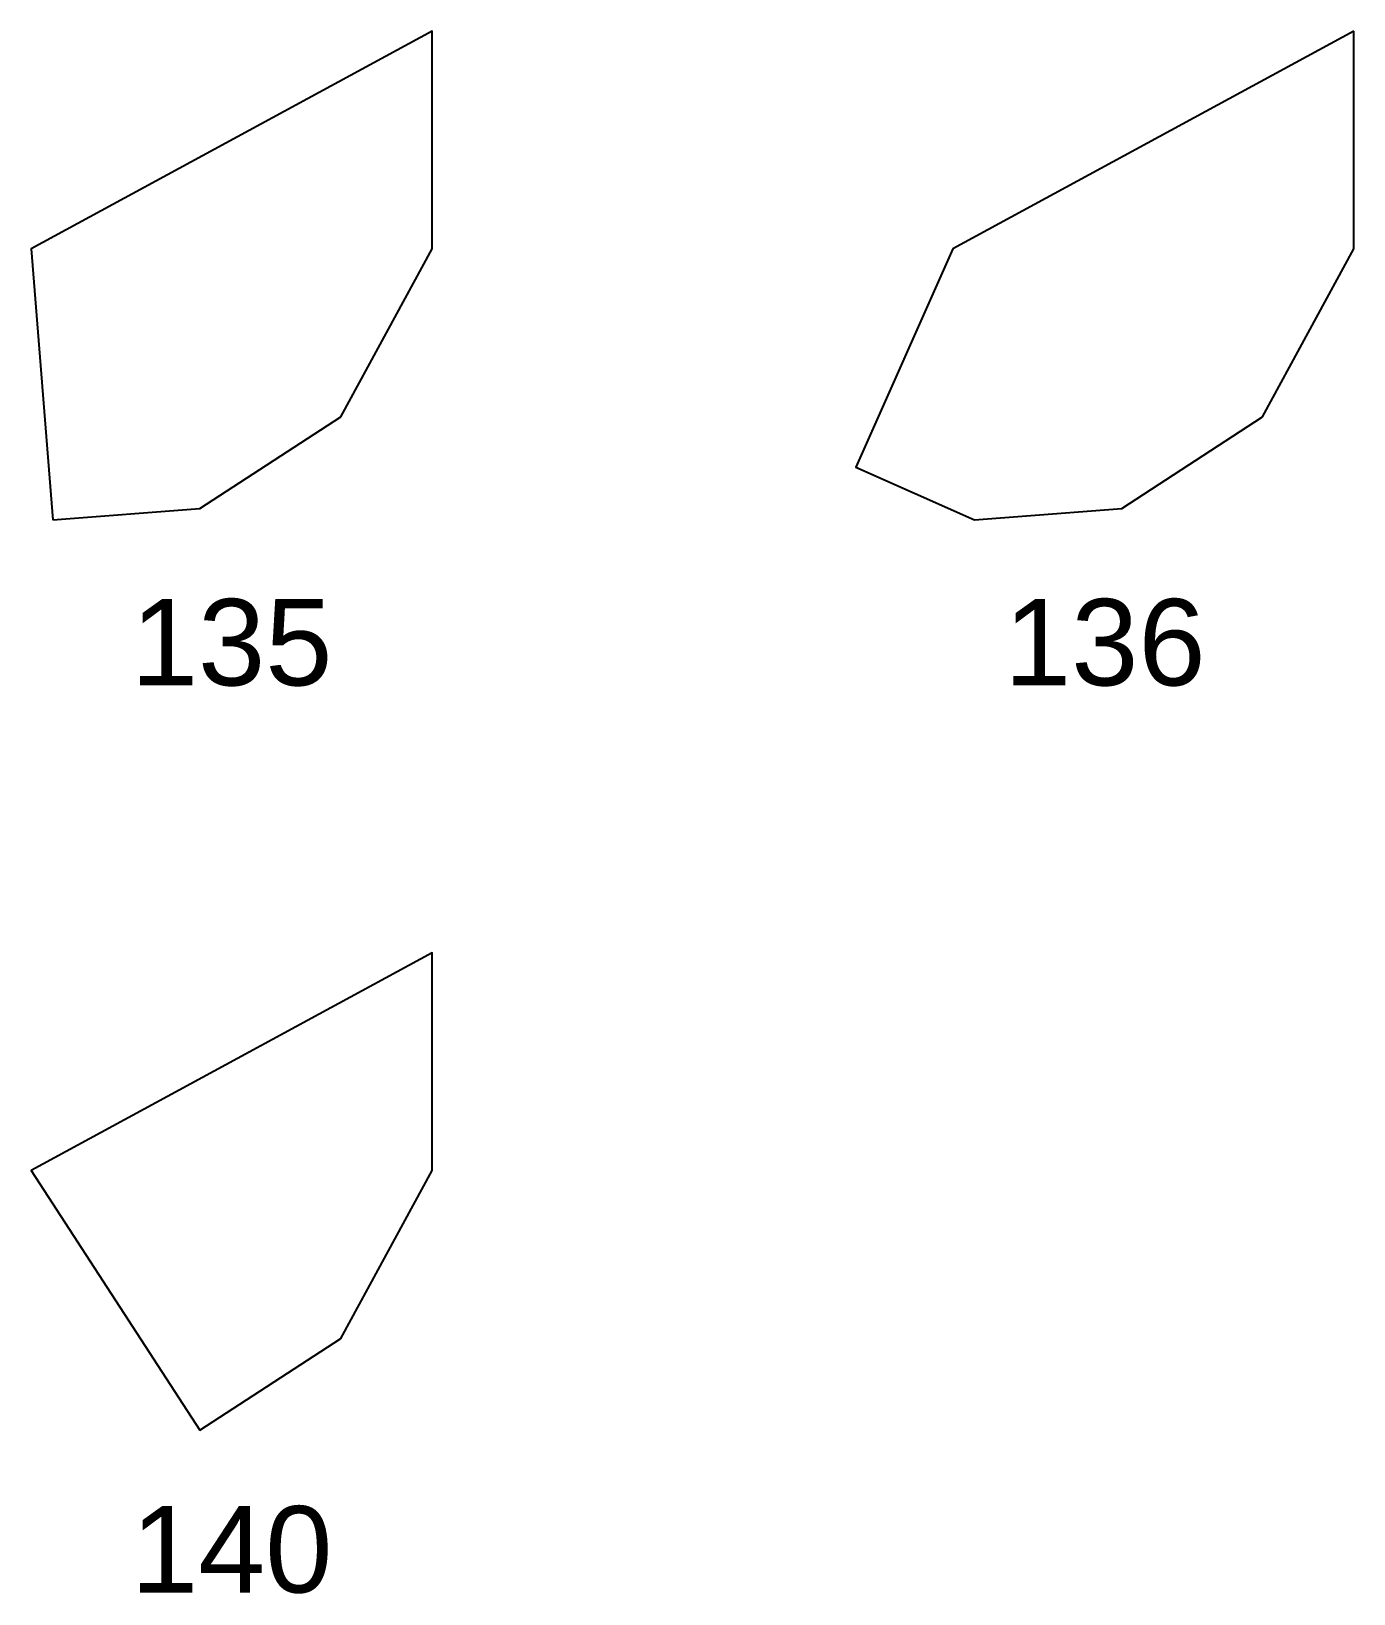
# Model space of a CAD drawing. Header units: millimetres. Extents: x 122552 to 2943733, y -2581954 to 22549.
# Drawn here: x 1534288 to 1572524, y -1448785 to -1403609 of the extents above; entities that cross this region are included whole.
import ezdxf
from ezdxf.enums import TextEntityAlignment as Align

# ---------------------------------------------------------------- set-up
doc = ezdxf.new("R2010")
doc.units = ezdxf.units.MM
doc.styles.add('Arial', font='arial_0.ttf')

msp = doc.modelspace()

# ---------------------------------------------------------------- linework, layer by layer
for points in [[(1534910, -1417740), (1539166, -1417403), (1543239, -1414755), (1545875, -1409898), (1545875, -1403609), (1534288, -1409898)], [(1572524, -1403609), (1560937, -1409898), (1558129, -1416217), (1561559, -1417740), (1565815, -1417403), (1569888, -1414755), (1572524, -1409898)], [(1539166, -1444051), (1543239, -1441404), (1545875, -1436546), (1545875, -1430258), (1534288, -1436546)]]:
    msp.add_lwpolyline(points, close=True)

# ---------------------------------------------------------------- texts
at = {"style": 'Arial'}
for s, p in [('135', (1540082, -1421273)), ('136', (1565327, -1421273)), ('140', (1540082, -1447500))]:
    msp.add_text(s, height=2500, dxfattribs=at).set_placement(p, align=Align.MIDDLE_CENTER)

doc.saveas('drawing.dxf')
